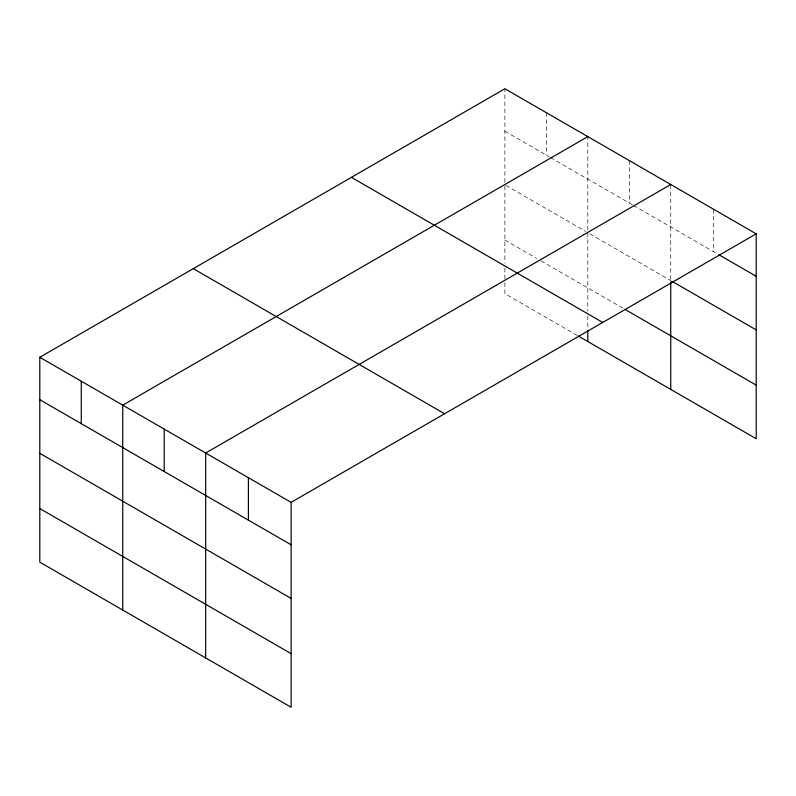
<?xml version="1.0" encoding="UTF-8"?>
<svg xmlns="http://www.w3.org/2000/svg" width="796" height="796" viewBox="0 0 796 796"><rect width="100%" height="100%" fill="white"/><g stroke="black" fill="none" stroke-linecap="round" stroke-linejoin="round"><path stroke-width="0.6" stroke-dasharray="3.98 2.98" d="M504.883 182.364L504.883 88.744M587.816 230.253L587.816 136.633M670.749 279.346L670.749 184.513M504.883 131.201L549.538 156.981M550.603 157.588L632.472 204.861M633.536 205.477L716.679 253.476M505.948 185.418L585.687 231.457M589.945 233.915L670.749 280.57M504.883 240.034L536.783 258.451M541.031 260.909L622.91 308.171M577.19 335.385L504.883 293.644L504.883 280.242M713.475 209.179L713.475 251.626M629.288 160.573L629.288 203.02M587.816 232.681L587.816 311.067M587.816 315.942L587.816 329.345M546.355 112.684L546.355 155.14M504.883 186.035L504.883 263.187M504.883 268.053L504.883 279.018"/><path stroke-width="1.19" d="M39.8 357.265L291.117 502.356L291.117 707.256L39.8 562.155L39.8 357.265L504.883 88.744L756.2 233.845L756.2 438.735L578.244 336.002M587.816 136.633L122.733 405.144L122.733 610.034M670.749 184.513L205.666 453.024L205.666 657.924M291.117 502.356L756.2 233.845M718.818 254.71L756.2 276.292M671.824 281.187L756.2 329.902M625.029 309.405L756.2 385.135M351.404 177.359L602.721 322.45M193.279 268.65L444.596 413.751M39.8 399.711L291.117 544.802M39.8 453.312L291.117 598.413M39.8 508.545L291.117 653.645M670.749 281.794L670.749 389.403M587.816 330.559L587.816 341.524M248.392 477.69L248.392 520.136M164.205 429.084L164.205 471.53M81.272 381.204L81.272 423.651"/></g></svg>
